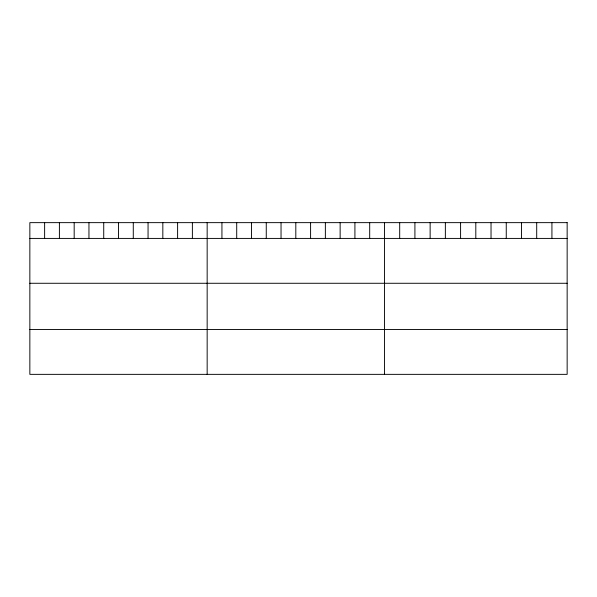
<?xml version="1.0" encoding="UTF-8"?>
<svg xmlns="http://www.w3.org/2000/svg" width="597" height="597" viewBox="0 0 597 597"><rect width="100%" height="100%" fill="white"/><g stroke="black" fill="none" stroke-linecap="round" stroke-linejoin="round"><path stroke-width="0.9" d="M29.85 238.419L567.15 238.419M29.85 283.276L567.15 283.276M29.85 329.499L567.15 329.499M551.927 222.644L551.927 238.419M536.703 222.644L536.703 238.419M521.479 222.644L521.479 238.419M506.256 222.644L506.256 238.419M491.032 222.644L491.032 238.419M475.809 222.644L475.809 238.419M460.586 222.644L460.586 238.419M445.362 222.644L445.362 238.419M430.138 222.644L430.138 238.419M414.915 222.644L414.915 238.419M399.692 222.644L399.692 238.419M384.468 222.644L384.468 374.356M369.692 222.644L369.692 238.419M354.916 222.644L354.916 238.419M340.141 222.644L340.141 238.419M325.365 222.644L325.365 238.419M310.589 222.644L310.589 238.419M295.813 222.644L295.813 238.419M281.038 222.644L281.038 238.419M266.262 222.644L266.262 238.419M251.486 222.644L251.486 238.419M236.71 222.644L236.71 238.419M221.935 222.644L221.935 238.419M207.159 222.644L207.159 374.356M192.383 222.644L192.383 238.419M177.607 222.644L177.607 238.419M162.832 222.644L162.832 238.419M148.056 222.644L148.056 238.419M133.28 222.644L133.28 238.419M118.505 222.644L118.505 238.419M103.729 222.644L103.729 238.419M88.953 222.644L88.953 238.419M74.177 222.644L74.177 238.419M59.401 222.644L59.401 238.419M44.626 222.644L44.626 238.419M567.15 222.644L29.85 222.644L29.85 374.356L567.15 374.356L567.15 222.644"/></g></svg>
